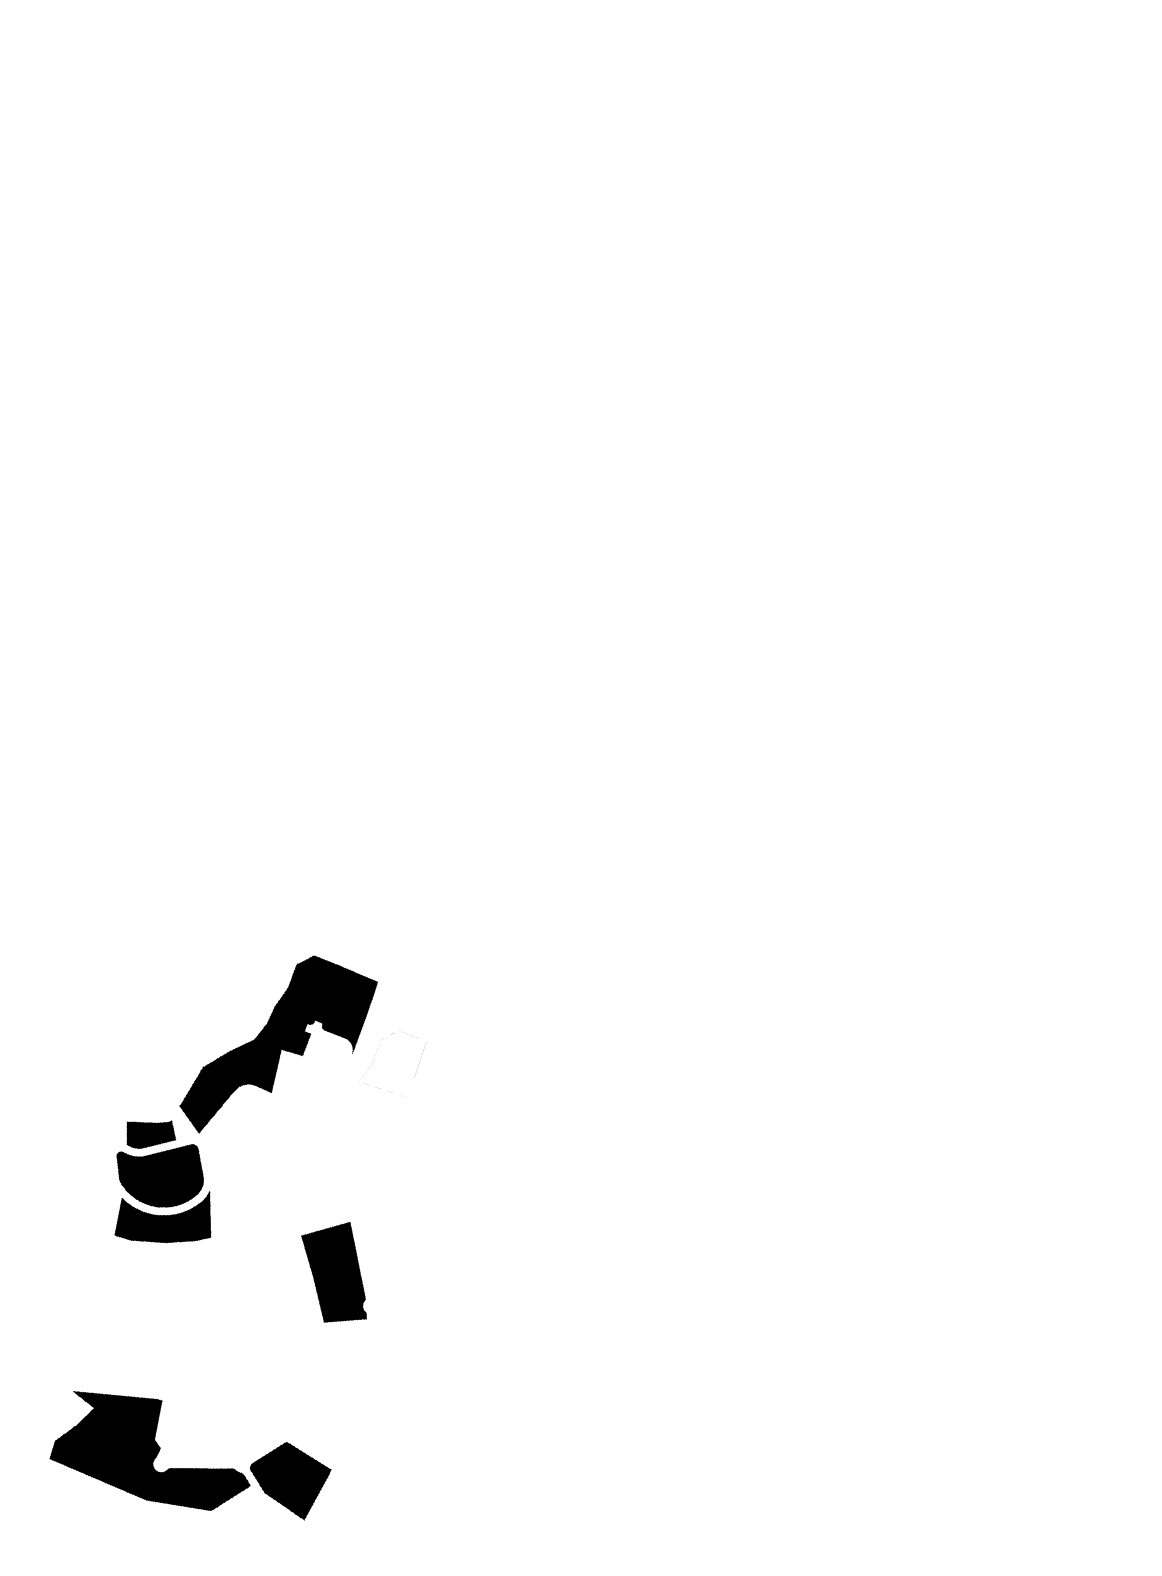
# Model space of a CAD drawing. Header units: millimetres. Extents: x -1203 to 2926, y -1380 to 3972.
# Drawn here: x 1783 to 2903, y 430 to 1972 of the extents above; entities that cross this region are included whole.
import ezdxf

# ---------------------------------------------------------------- set-up
doc = ezdxf.new("R2010")
doc.units = ezdxf.units.MM
doc.header["$LTSCALE"] = 10
doc.linetypes.add('DASHED', pattern=[19.049999999999997, 12.7, -6.35])
doc.layers.add('01-hatch-FF', color=254, linetype='Continuous')
doc.layers.add('_nuevas FFPI', color=1, linetype='Continuous', lineweight=18)
pattern_1 = [(45, (1307.789895396906, 0), (-0.7071067811865476, 0.7071067811865476), []), (135, (1307.789895396906, 0), (-0.7071067811865476, -0.7071067811865475), [])]

msp = doc.modelspace()

# ---------------------------------------------------------------- hatches: boundary and pattern name
at = {"layer": '01-hatch-FF'}
h = msp.add_hatch(dxfattribs=at)
h.set_pattern_fill('ANSI37', color=256, scale=8)
h.set_pattern_definition(pattern_1)
edge = h.paths.add_edge_path()
edge.add_line((1521.452444807379, 592.4248797966471), (1505.896691522745, 585.379050320638))
edge.add_arc((1498.263747767184, 602.2309988615174), 18.49999999999999, 252.575449643554, 294.3677364928404, ccw=False)
edge.add_arc((4442528.086168823, 1292667.777645032), 4625178.275319973, 196.2219260144383, 196.2229250161035)
edge.add_line((1515.25319690558, 507.1468136376363), (1544.389708827289, 526.4276495756035))
edge.add_line((1544.389708827289, 526.4276495756035), (1521.452444807379, 592.4248797966471))
h = msp.add_hatch(dxfattribs=at)
h.set_pattern_fill('ANSI37', color=256, scale=8)
h.set_pattern_definition(pattern_1)
edge = h.paths.add_edge_path()
edge.add_line((1478.846450524332, 598.0408368194553), (1472.719973796545, 593.7185358344932))
edge.add_line((1472.719973796545, 593.7185358344932), (1460.511789095471, 579.0918256171472))
edge.add_line((1460.511789095471, 579.0918256171472), (1463.829169768937, 570.1730220946896))
edge.add_line((1463.829169768937, 570.1730220946896), (1467.453224161723, 560.4297239129373))
edge.add_line((1467.453224161723, 560.4297239129373), (1490.869659081729, 497.4744580556277))
edge.add_line((1490.869659081729, 497.4744580556277), (1498.014999254839, 495.7395847359016))
edge.add_line((1498.014999254839, 495.7395847359016), (1515.253196907514, 507.1468136366457))
edge.add_arc((4442528.086150282, 1292667.777804893), 4625178.27534683, 196.222125099402, 196.2229250180692, ccw=False)
edge.add_line((1497.213497994669, 569.1488722786179), (1492.723811117228, 584.5803314023651))
edge.add_arc((1498.264229447145, 602.2312170152476), 18.49999995106868, 223.9895630271438, 252.5735021269762, ccw=False)
edge.add_arc((1498.264229478171, 602.2312170535594), 18.5, 213.4955488640404, 223.9895630457729, ccw=False)
edge.add_line((1482.836548567629, 592.0215813243829), (1478.974947064758, 597.8568096684957))
edge.add_arc((1475.222267924357, 595.3733847613987), 4.499999999999084, 33.49554886404744, 36.35361858966245)
h = msp.add_hatch(dxfattribs=at)
h.set_pattern_fill('ANSI37', color=256, scale=8)
h.set_pattern_definition(pattern_1)
h.paths.add_polyline_path([(2099.65387074556, 1019.288961445834), (2071.61270161299, 1030.447160865487), (2055.118123001768, 1021.943593418067), (2053.243194505688, 1019.718117483267), (2045.149039637995, 997.5708590311274), (2031.420462840203, 978.2030047587373), (2072.362335559579, 964.9299081441815), (2080.438606932672, 961.8321120391802)])
h = msp.add_hatch(dxfattribs=at)
h.set_pattern_fill('ANSI37', color=256, scale=8)
h.set_pattern_definition(pattern_1)
edge = h.paths.add_edge_path()
edge.add_line((2131.698520753062, 989.9632167687328), (2133.46696456948, 995.6232134909302))
edge.add_line((2133.46696456948, 995.6232134909302), (2136.091781105493, 1003.767129479456))
edge.add_line((2136.091781105493, 1003.767129479456), (2113.552200263307, 1013.370414609563))
edge.add_line((2113.552200263307, 1013.370414609563), (2099.65387074556, 1019.288961445834))
edge.add_line((2099.65387074556, 1019.288961445834), (2080.438606932672, 961.8321120391802))
edge.add_line((2080.438606932672, 961.8321120391802), (2079.90141685666, 960.4316025525173))
edge.add_arc((2084.102945316651, 958.820032324482), 4.499999999999929, 159.0148041899086, 249.0148041899105)
edge.add_line((2082.491375088616, 954.6185038644915), (2102.660067570494, 946.8824467006025))
edge.add_arc((2098.004420245059, 934.7446978161853), 13.00000000000011, -20.2605740915443, 69.01480418991048, ccw=False)
edge.add_line((2110.200077005408, 930.2429252559859), (2123.345080937414, 965.8537771869612))
edge.add_line((2123.345080937414, 965.8537771869612), (2131.698520753062, 989.9632167687328))
h = msp.add_hatch(dxfattribs=at)
h.set_pattern_fill('ANSI37', color=256, scale=8)
h.set_pattern_definition(pattern_1)
edge = h.paths.add_edge_path()
edge.add_line((2072.359508668486, 964.9225381498919), (2031.420462840283, 978.2030047587114))
edge.add_line((2031.420462840283, 978.2030047587114), (2023.647198195918, 961.4373626069441))
edge.add_line((2023.647198195918, 961.4373626069441), (2010.846568800106, 945.1443491613301))
edge.add_line((2010.846568800106, 945.1443491613301), (2009.02357667717, 944.2798880579221))
edge.add_line((2009.02357667717, 944.2798880579221), (2038.218461435376, 935.235425696097))
edge.add_line((2038.218461435376, 935.235425696097), (2059.740580042351, 928.8218525029447))
edge.add_line((2059.740580042351, 928.8218525029447), (2068.221513725837, 950.9881306765419))
edge.add_line((2068.221513725837, 950.9881306765419), (2061.567460211479, 953.5404100771477))
edge.add_line((2061.567460211478, 953.5404100771477), (2064.611537308878, 961.4766305015743))
edge.add_line((2064.611537308878, 961.4766305015743), (2066.012046795541, 960.9394404255628))
edge.add_arc((2067.623617023577, 965.1409688855535), 4.500000000000207, 249.0148041899115, 339.0148041899096)
edge.add_line((2071.825145483567, 963.5293986575182), (2072.359508668486, 964.9225381498919))
h = msp.add_hatch(dxfattribs=at)
h.set_pattern_fill('ANSI37', color=256, scale=8)
h.set_pattern_definition(pattern_1)
edge = h.paths.add_edge_path()
edge.add_line((2038.218461435376, 935.2354256960971), (2009.023576676638, 944.2798880580868))
edge.add_line((2009.023576676638, 944.2798880580868), (1985.773536313442, 933.2547413821608))
edge.add_line((1985.773536313441, 933.2547413821608), (1958.787293084664, 917.122282768441))
edge.add_line((1958.787293084664, 917.122282768441), (1957.078116725262, 914.2762043530372))
edge.add_line((1957.078116725263, 914.2762043530372), (1986.513608654603, 888.3095590972114))
edge.add_line((1986.513608654603, 888.3095590972114), (1990.613586520725, 893.2083450050931))
edge.add_arc((2004.800500933625, 881.3347836420876), 18.50000000000001, 65.98951065739851, 140.0727721699982, ccw=False)
edge.add_line((2012.328222755847, 898.2339967648113), (2028.145578434155, 891.1881862501584))
edge.add_line((2028.145578434154, 891.1881862501584), (2038.218461435376, 935.2354256960971))
h = msp.add_hatch(dxfattribs=at)
h.set_pattern_fill('ANSI37', color=256, scale=8)
h.set_pattern_definition(pattern_1)
edge = h.paths.add_edge_path()
edge.add_line((1986.513608654603, 888.3095590972114), (1957.078116725263, 914.2762043530372))
edge.add_line((1957.078116725263, 914.2762043530372), (1946.129409784567, 896.0446869738676))
edge.add_line((1946.129409784567, 896.0446869738676), (1934.930723680161, 877.396910445442))
edge.add_line((1934.930723680161, 877.396910445442), (1954.230201850819, 850.0286612505445))
edge.add_arc((1947.94297846652, 857.8049599919727), 10.00000000000022, 308.9559217623786, 320.0727721699992)
edge.add_line((1955.611580851872, 851.3868187146725), (1986.513608654603, 888.3095590972114))
h = msp.add_hatch(dxfattribs=at)
h.set_pattern_fill('ANSI37', color=256, scale=8)
h.set_pattern_definition(pattern_1)
edge = h.paths.add_edge_path()
edge.add_line((1881.451504218441, 838.140417720039), (1884.428264099849, 836.6457741869823))
edge.add_arc((1893.443130244595, 854.6518842197697), 20.13672789011467, 243.4048901271146, 281.5820899590346)
edge.add_line((1897.486015470429, 834.9251792447554), (1930.824756841616, 843.2332433217513))
edge.add_line((1930.824756841616, 843.2332433217513), (1926.41910902039, 863.2235791642817))
edge.add_line((1926.41910902039, 863.2235791642817), (1925.812147675315, 862.2128820683151))
edge.add_line((1925.812147675314, 862.2128820683151), (1923.817314619547, 861.1939408735648))
edge.add_line((1923.817314619547, 861.1939408735648), (1911.60258490208, 860.2650286427975))
edge.add_line((1911.60258490208, 860.2650286427975), (1881.451504218441, 861.5277643815834))
edge.add_line((1881.451504218441, 861.5277643815834), (1881.451504218441, 838.140417720039))
h = msp.add_hatch(dxfattribs=at)
h.set_pattern_fill('ANSI37', color=256, scale=8)
h.set_pattern_definition(pattern_1)
edge = h.paths.add_edge_path()
edge.add_arc((1947.769418963144, 832.5124244498828), 6.000000000000072, 10.33969245799853, 103.993175466538)
edge.add_line((1946.318581034755, 838.3343716589827), (1899.541369202314, 826.6774206985306))
edge.add_arc((1893.429408345873, 854.6132949122454), 28.59666298006065, 245.4060852659662, 282.34102181920184, ccw=False)
edge.add_line((1881.527928416568, 828.6109121543608), (1877.283415350892, 830.7219315478427))
edge.add_arc((1875.256823155557, 826.7975178773344), 4.416797321981756, 62.68788175944891, 188.5771489302238)
edge.add_line((1870.889423555186, 826.1387923547178), (1873.409260612576, 804.1994492513776))
edge.add_arc((1890.274570873037, 807.2332273391571), 17.13600010701174, 190.1974654965425, 214.6351048710677)
edge.add_arc((1918.63604876335, 825.5886088913419), 50.91388626823245, 213.4910066317578, 311.2989549660687)
edge.add_arc((1939.038841662028, 802.3637427746374), 20.0000000000001, 311.2989549660689, 370.3396924579989)
edge.add_line((1958.714060343974, 805.9534182220311), (1953.671984567728, 833.5893270841009))
h = msp.add_hatch(dxfattribs=at)
h.set_pattern_fill('ANSI37', color=256, scale=8)
h.set_pattern_definition(pattern_1)
edge = h.paths.add_edge_path()
edge.add_arc((1939.038841662028, 802.3637427746359), 28.50000000000021, 311.2989549660725, 336.89169543390454, ccw=False)
edge.add_arc((1918.63604876335, 825.588608891341), 59.41388626823228, 269.8305161379938, 311.29895496606906, ccw=False)
edge.add_line((1918.46029968895, 766.1749825606979), (1916.754814230152, 738.9094942173747))
edge.add_line((1916.754814230152, 738.9094942173747), (1920.913491134881, 738.6238186581336))
edge.add_line((1920.913491134881, 738.6238186581336), (1951.066298418212, 740.6072685395643))
edge.add_line((1951.066298418212, 740.6072685395643), (1966.402832933817, 744.019120771381))
edge.add_line((1966.402832933817, 744.019120771381), (1965.252133375499, 791.1783354264687))
h = msp.add_hatch(dxfattribs=at)
h.set_pattern_fill('ANSI37', color=256, scale=8)
h.set_pattern_definition(pattern_1)
edge = h.paths.add_edge_path()
edge.add_arc((1918.63604876335, 825.5886088913413), 59.41388626823259, 224.3542597245904, 269.8305161379938, ccw=False)
edge.add_line((1876.153277893086, 784.0527922907359), (1868.739960461666, 746.1112046757628))
edge.add_line((1868.739960461666, 746.1112046757628), (1885.389596789376, 741.064091998925))
edge.add_line((1885.389596789376, 741.064091998925), (1916.754814230152, 738.9094942173747))
edge.add_line((1916.754814230152, 738.9094942173747), (1918.46029968895, 766.1749825606979))
h = msp.add_hatch(dxfattribs=at)
h.set_pattern_fill('ANSI37', color=256, scale=8)
h.set_pattern_definition(pattern_1)
h.paths.add_polyline_path([(2108.090395920524, 759.5313358081418), (2058.565085819989, 745.6084151211834), (2070.68731047054, 703.6436564154525), (2117.242827977431, 713.7910087568897)])
h = msp.add_hatch(dxfattribs=at)
h.set_pattern_fill('ANSI37', color=256, scale=8)
h.set_pattern_definition(pattern_1)
edge = h.paths.add_edge_path()
edge.add_line((2117.242827977431, 713.7910087568897), (2070.687310443143, 703.6436564094811))
edge.add_line((2070.687310443143, 703.6436564094811), (2081.702503953443, 657.6939778281894))
edge.add_line((2081.702503953443, 657.6939778281894), (2124.574858141706, 661.0179250844138))
edge.add_line((2124.574858141706, 661.0179250844138), (2124.768065110949, 664.788319272247))
edge.add_arc((2120.273961692493, 665.0186114002512), 4.500000000000078, 357.0665481615808, 404.7615584355597)
edge.add_arc((2129.504525087616, 674.1726651081278), 8.499999995310237, 143.6201815261734, 224.7615584355101, ccw=False)
edge.add_arc((2119.038189084304, 681.8834245093706), 4.500000000000036, 323.6201815261757, 371.3151918001714)
edge.add_line((2123.450721097316, 682.7663521588113), (2117.242827977431, 713.7910087568897))
h = msp.add_hatch(dxfattribs=at)
h.set_pattern_fill('ANSI37', color=256, scale=8)
h.set_pattern_definition(pattern_1)
edge = h.paths.add_edge_path()
edge.add_line((1808.144101895805, 537.11796556168), (1802.746203921157, 518.7535851983233))
edge.add_line((1802.746203921157, 518.7535851983233), (1901.019162959185, 476.671814048504))
edge.add_line((1901.019162959185, 476.671814048504), (1908.680638715864, 475.4237847583944))
edge.add_line((1908.680638715864, 475.4237847583945), (1922.159456586766, 507.376317104136))
edge.add_arc((1916.141126959343, 513.3876772679151), 8.506276654505758, 127.4419915609779, 315.03319460555684, ccw=False)
edge.add_line((1910.96966890274, 520.141399507672), (1915.305272413254, 529.3841977964987))
edge.add_line((1915.305272413254, 529.3841977964987), (1909.914572814467, 537.2169489581316))
edge.add_line((1909.914572814467, 537.2169489581316), (1909.264193884425, 538.2752510203541))
edge.add_line((1909.264193884425, 538.2752510203541), (1916.753497163652, 577.5476919912354))
edge.add_line((1916.753497163652, 577.5476919912354), (1916.810645754024, 577.9254622991506))
edge.add_line((1916.810645754024, 577.9254622991506), (1911.136032385744, 579.3220246722484))
edge.add_line((1911.136032385744, 579.3220246722484), (1826.380654460845, 587.3428124017049))
edge.add_line((1826.380654460846, 587.3428124017049), (1847.841520131361, 570.4225737173667))
edge.add_line((1847.841520131361, 570.4225737173667), (1829.657841723363, 552.6088466398975))
edge.add_line((1829.657841723363, 552.6088466398975), (1812.443728521301, 539.9444552287292))
edge.add_line((1812.443728521301, 539.9444552287292), (1808.144101895805, 537.11796556168))
h = msp.add_hatch(dxfattribs=at)
h.set_pattern_fill('ANSI37', color=256, scale=8)
h.set_pattern_definition(pattern_1)
edge = h.paths.add_edge_path()
edge.add_line((2088.667449392536, 507.6849960353652), (2043.564915594346, 535.8370863682339))
edge.add_line((2043.564915594347, 535.8370863682339), (2008.942687942813, 514.2222979270333))
edge.add_arc((2011.325771856682, 510.4051116518485), 4.500000000000062, 121.9766899594973, 169.6717002335184)
edge.add_arc((1998.536416019709, 512.7358577026557), 8.499999995310127, 344.15675166185173, 349.6717002336604, ccw=False)
edge.add_arc((2011.042574553438, 509.1867735098961), 4.499999999999993, 164.1567516617299, 211.8517619357459)
edge.add_line((2007.220201267241, 506.8120182675676), (2021.417216988268, 483.9606975636415))
edge.add_line((2021.417216988268, 483.9606975636415), (2061.442561503907, 456.5680973996832))
edge.add_line((2061.442561503907, 456.5680973996832), (2086.649099208651, 502.7025112620713))
edge.add_line((2086.649099208651, 502.7025112620713), (2088.667449392536, 507.6849960353652))
h = msp.add_hatch(dxfattribs=at)
h.set_pattern_fill('ANSI37', color=256, scale=8)
h.set_pattern_definition(pattern_1)
edge = h.paths.add_edge_path()
edge.add_line((2006.84666320512, 491.3063369099098), (2000.000162837757, 502.3263694765028))
edge.add_arc((1996.177789551559, 499.9516142341764), 4.500000000000105, 31.85176193571578, 79.54677220973957)
edge.add_arc((1998.536416019709, 512.7358577026735), 8.49999999531028, 221.8480669674312, 259.5467722097768, ccw=False)
edge.add_arc((1988.852500672546, 504.0628084449407), 4.499999999999996, 41.84806696741646, 89.54307724142966)
edge.add_line((1988.888386921704, 508.5626653512346), (1925.716859805135, 509.0664567403726))
edge.add_arc((1925.680973555978, 504.5665998340787), 4.499999999999971, 89.54307724142966, 137.2485179839005)
edge.add_arc((1916.135009189221, 513.3912564454496), 8.500000000000139, 315.26451030934874, 317.24851798391313, ccw=False)
edge.add_line((1922.173100184115, 507.4086602583928), (1908.680638715859, 475.4237847583832))
edge.add_line((1908.680638715859, 475.4237847583832), (1966.890565622263, 465.9415784495392))
edge.add_line((1966.890565622263, 465.9415784495393), (2006.84666320512, 491.3063369099098))

# ---------------------------------------------------------------- linework, layer by layer
at = {"layer": '_nuevas FFPI', "color": 30, "linetype": 'DASHED', "ltscale": 0.02, "true_color": 0xf26722, "const_width": 0.05}
for points in [[(2099.65387074556, 1019.288961445834), (2071.61270161299, 1030.447160865487), (2055.118123001768, 1021.943593418067), (2053.243194505688, 1019.718117483267), (2045.149039637995, 997.5708590311274), (2031.420462840204, 978.2030047587373), (2072.502386508245, 964.8761891365803), (2080.438606932672, 961.8321120391802)], [(2185.596911506181, 943.3106900562314), (2157.555742373611, 954.4688894758842), (2141.061163762389, 945.965322028464), (2139.18623526631, 943.7398460936643), (2131.092080398617, 921.5925876415245), (2117.363503600825, 902.2247333691344), (2158.445427268867, 888.8979177469773), (2166.381647693293, 885.8538406495773)]]:
    msp.add_lwpolyline(points, close=True, dxfattribs=at)
at = {"layer": '_nuevas FFPI', "color": 159, "linetype": 'DASHED', "ltscale": 0.02, "true_color": 0x22346e}
msp.add_lwpolyline([(2099.65387074556, 1019.288961445834), (2071.61270161299, 1030.447160865487), (2055.118123001768, 1021.943593418067), (2053.243194505688, 1019.718117483267), (2045.149039637995, 997.5708590311274), (2031.420462840203, 978.2030047587373), (2072.362335559579, 964.9299081441815), (2080.438606932672, 961.8321120391802)], close=True, dxfattribs=at)
at = {"layer": '_nuevas FFPI', "color": 159, "linetype": 'DASHED', "ltscale": 0.02, "true_color": 0x22346e, "const_width": 0.05}
for points in [[(2131.698520753062, 989.9632167687328), (2133.46696456948, 995.6232134909302), (2136.091781105493, 1003.767129479456), (2113.552200263307, 1013.370414609563), (2099.65387074556, 1019.288961445834), (2080.438606932672, 961.8321120391802), (2079.90141685666, 960.4316025525173, 0.4142135623731041), (2082.491375088615, 954.6185038644915), (2102.660067570494, 946.8824467006025, -0.4105141642010748), (2110.200077005407, 930.2429252559859), (2123.345080937414, 965.8537771869612)], [(2072.359508668486, 964.9225381498919), (2031.420462840283, 978.2030047587114), (2023.647198195918, 961.4373626069441), (2010.846568800106, 945.1443491613301), (2009.02357667717, 944.2798880579221), (2038.218461435376, 935.235425696097), (2059.740580042351, 928.8218525029447), (2068.221513725837, 950.9881306765419), (2061.567460211478, 953.5404100771477), (2064.611537308878, 961.4766305015743), (2066.012046795541, 960.9394404255628, 0.4142135623730949), (2071.825145483567, 963.5293986575182)], [(2038.218461435376, 935.2354256960971), (2009.023576676638, 944.2798880580868), (1985.773536313441, 933.2547413821608), (1958.787293084664, 917.122282768441), (1957.078116725262, 914.2762043530372), (1986.513608654603, 888.3095590972114), (1990.613586520725, 893.2083450050931, -0.3349993380645092), (2012.328222755847, 898.2339967648113), (2028.145578434154, 891.1881862501584)], [(1986.513608654603, 888.3095590972114), (1957.078116725262, 914.2762043530372), (1946.129409784567, 896.0446869738676), (1934.930723680161, 877.396910445442), (1954.230201850818, 850.0286612505445, 0.04854448947732776), (1955.611580851872, 851.3868187146725)], [(1926.41910902039, 863.2235791642817), (1925.812147675314, 862.2128820683151), (1923.817314619547, 861.1939408735648), (1911.60258490208, 860.2650286427975), (1881.451504218441, 861.5277643815834), (1881.451504218441, 838.1404177200388), (1884.428264099811, 836.6457741870014, 0.1681375440064389), (1897.486015470429, 834.9251792447554), (1930.824756841616, 843.2332433217513)], [(1953.671984567728, 833.5893270841009, 0.433015734197374), (1946.318581034755, 838.3343716589827), (1899.541369202314, 826.6774206985306, -0.1717068515947021), (1880.614166946188, 829.0495473010585), (1877.283415350897, 830.72193154784, 0.6123785864247263), (1870.889888821585, 826.1357149563339), (1873.409260612576, 804.1994492513777, 0.1070352819262354), (1876.175270498458, 797.4940164566003, 0.4547146203672345), (1952.23860096867, 787.3382193479238, 0.2634681090318905), (1958.714060343974, 805.9534182220311)], [(1965.252133375499, 791.1783354264687, -0.1121358979727189), (1957.848498673994, 780.95237189157, -0.1829410265417397), (1918.46029968895, 766.1749825606979), (1916.754814230152, 738.9094942173747), (1920.913491134881, 738.6238186581336), (1951.066298418212, 740.6072685395643), (1966.402832933816, 744.019120771381)], [(1918.46029968895, 766.1749825606979, -0.2010735452586707), (1876.153277893086, 784.0527922907359), (1868.739960461666, 746.1112046757628), (1885.389596789376, 741.064091998925), (1916.754814230152, 738.9094942173747)], [(2117.24282797743, 713.7910087568897), (2070.687310443143, 703.6436564094811), (2081.702503953443, 657.6939778281894), (2124.574858141706, 661.0179250844138), (2124.768065110949, 664.788319272247, 0.2111660609258151), (2123.469156715033, 668.1873223002765, -0.3696204672753769), (2122.661151548296, 679.2143154849007, 0.2111660609258862), (2123.450721097316, 682.7663521588113)], [(2088.667449392536, 507.6849960353652), (2043.564915594346, 535.8370863682339), (2008.942687942812, 514.2222979270333, 0.2111660609260045), (2006.898687142287, 511.2119083620415, -0.02406814841451264), (2006.713519674817, 510.4153026539929, 0.2111660609259753), (2007.220201267241, 506.8120182675676), (2021.417216988268, 483.9606975636415), (2061.442561503907, 456.5680973996832), (2086.649099208651, 502.7025112620713)], [(2006.84666320512, 491.3063369099098), (2000.000162837757, 502.3263694765028, 0.2111660609260129), (1996.994237175445, 504.3769292825599, -0.1659914444050883), (1992.204625217004, 507.0650178044691, 0.2111660609259668), (1988.888386921703, 508.5626653512346), (1925.716859805135, 509.0664567403726, 0.2112136022954517), (1922.376601275178, 507.6212886610921, -0.008657082835369624), (1922.173100184114, 507.4086602583928), (1908.680638715859, 475.4237847583832), (1966.890565622263, 465.9415784495393)]]:
    msp.add_lwpolyline(points, format="xyb", close=True, dxfattribs=at)
msp.add_lwpolyline([(2108.090395920524, 759.5313358081418), (2058.565085819989, 745.6084151211834), (2070.687310470539, 703.6436564154525), (2117.24282797743, 713.7910087568897)], close=True, dxfattribs=at)
at = {"layer": '_nuevas FFPI', "color": 159, "linetype": 'DASHED', "ltscale": 0.02, "true_color": 0x22346e}
msp.add_lwpolyline([(1910.969930586047, 520.1419573737265, 0.05, 0.05, 0), (1915.305272413374, 529.3841977964697, 0.05, 0.05, 0), (1909.914572814587, 537.216948958101, 0.05, 0.05, 0), (1909.264193884545, 538.275251020325, 0.05, 0.05, 0), (1909.371749806489, 538.8392532296311, 0.05, 0.05, 0), (1916.753497163771, 577.5476919912062, 0.05, 0.05, 0), (1916.810645754144, 577.9254622991216, 0.05, 0.05, 0), (1911.136032385864, 579.3220246722194, 0.05, 0.05, 0), (1826.38065446076, 587.3428124016951, 0.05, 0.05, 0), (1847.84152013136, 570.4225737173667, 0, 0, 0)], format="xyseb", dxfattribs=at)
at = {"layer": '_nuevas FFPI', "color": 159, "linetype": 'DASHED', "ltscale": 0.02, "true_color": 0x22346e, "const_width": 0.05, "elevation": 0.004999996214357046}
msp.add_lwpolyline([(1847.84152013136, 570.4225737173667), (1834.577484636484, 557.4283982293276), (1829.657841723363, 552.6088466398973), (1821.502585447038, 546.609039601873), (1815.997130644908, 542.558686633269), (1812.378974191894, 539.9018870108575), (1808.144101895805, 537.1179655616806), (1802.746203921155, 518.7535851983185), (1901.019162959186, 476.6718140485041), (1908.680638715845, 475.4237847583888), (1908.680638715859, 475.4237847583832), (1922.173100184114, 507.4086602583928)], dxfattribs=at)
at = {"layer": '_nuevas FFPI', "color": 159, "linetype": 'DASHED', "ltscale": 0.02, "true_color": 0x22346e, "const_width": 0.05}
msp.add_lwpolyline([(1908.680638715864, 475.4237847583945), (1922.173100184114, 507.4086602583928, -0.5942060194985684), (1907.83292433093, 511.5676920770441, -0.2913225702655716), (1910.969930586047, 520.1419573737268, -0.2913225702655716)], format="xyb", dxfattribs=at)

doc.saveas('drawing.dxf')
